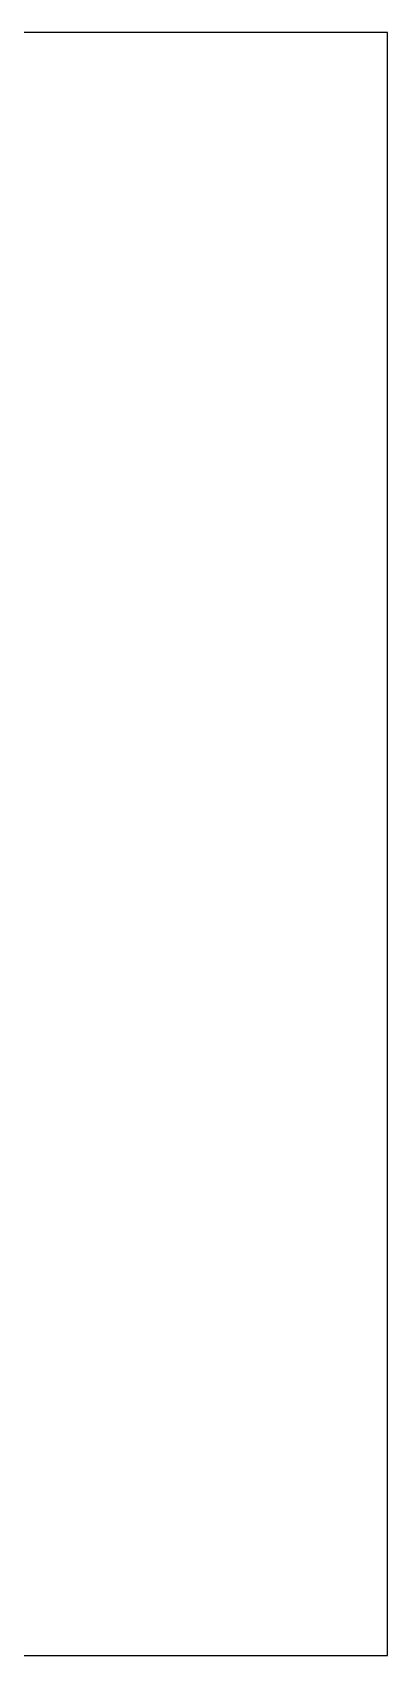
# Model space of a CAD drawing. Header units: millimetres. Extents: x 10 to 287, y -200 to -10.
# Drawn here: x 175.3 to 186.7, y -142.2 to -90.2 of the extents above; entities that cross this region are included whole.
import ezdxf

# ---------------------------------------------------------------- set-up
doc = ezdxf.new("R2010")
doc.units = ezdxf.units.MM
doc.layers.add('RED', color=14, linetype='CONTINUOUS')

msp = doc.modelspace()

# ---------------------------------------------------------------- linework, layer by layer
at = {"layer": 'RED', "linetype": 'CONTINUOUS'}
for p, q in [((186.69, -90.17), (119.38, -90.17)), ((186.69, -90.17), (119.38, -90.17)), ((186.69, -142.24), (186.69, -90.17)), ((186.69, -142.24), (186.69, -90.17)), ((119.38, -142.24), (186.69, -142.24)), ((119.38, -142.24), (186.69, -142.24))]:
    msp.add_line(p, q, dxfattribs=at)

doc.saveas('drawing.dxf')
